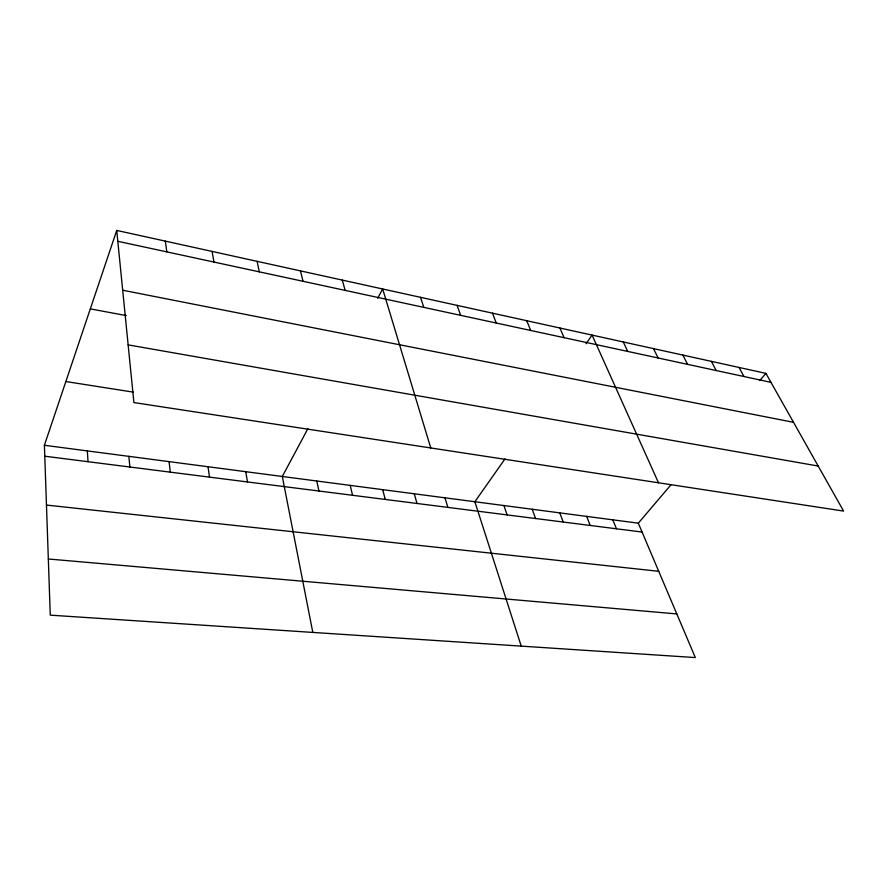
<?xml version="1.0" encoding="UTF-8"?>
<svg xmlns="http://www.w3.org/2000/svg" width="888" height="888" viewBox="0 0 888 888"><rect width="100%" height="100%" fill="white"/><g stroke="black" fill="none" stroke-linecap="round" stroke-linejoin="round"><path stroke-width="1.33" d="M116.728 230.425L133.899 402.564L843.6 511.088L765.911 373.371L116.728 230.425L44.4 445.276L50.272 615.151L695.326 657.575L638.306 523.176L44.4 445.276M307.881 428.693L282.306 476.479L312.809 632.423M377.678 298.312L382.673 288.977L430.758 447.963M505.006 458.885L474.869 501.742L521.223 646.131M586.025 343.734L592.096 335.098L658.496 482.783M638.306 523.176L670.973 484.815M759.851 380.475L765.911 373.371M48.329 558.985L676.811 613.93M46.465 505.072L658.73 571.306M44.777 456.21L642.068 532.045M65.856 381.54L133.433 392.152M128.15 344.877L818.181 466.034M90.321 308.869L126.251 315.595M122.699 290.232L793.528 422.333M117.815 241.292L770.984 382.362M739.027 367.454L743.989 376.534M711.355 361.361L716.205 370.529M682.861 355.078L687.59 364.346M653.513 348.618L658.108 357.986M623.276 341.958L627.727 351.426M559.94 328.016L564.069 337.673M612.798 519.835L616.461 528.793M526.751 320.712L530.702 330.469M586.646 516.405L590.187 525.452M492.485 313.164L496.248 323.021M559.795 512.876L563.225 522.033M532.234 509.268L535.542 518.514M457.098 305.372L460.639 315.34M503.94 505.55L507.115 514.907M420.512 297.314L423.831 307.381M444.988 497.824L447.874 507.392M414.274 493.795L417.005 503.474M342.324 280.097L345.132 290.387M382.695 489.654L385.248 499.433M300.488 270.884L303.008 281.296M350.194 485.392L352.569 495.293M316.75 480.996L318.936 491.02M257.109 261.338L259.307 271.85M212.088 251.415L213.941 262.06M245.732 471.683L247.497 481.951M208.014 466.744L209.524 477.122M165.334 241.125L166.822 251.881M169.075 461.627L170.329 472.15M128.871 456.354L129.859 467.01M87.335 450.915L88.023 461.705"/></g></svg>
